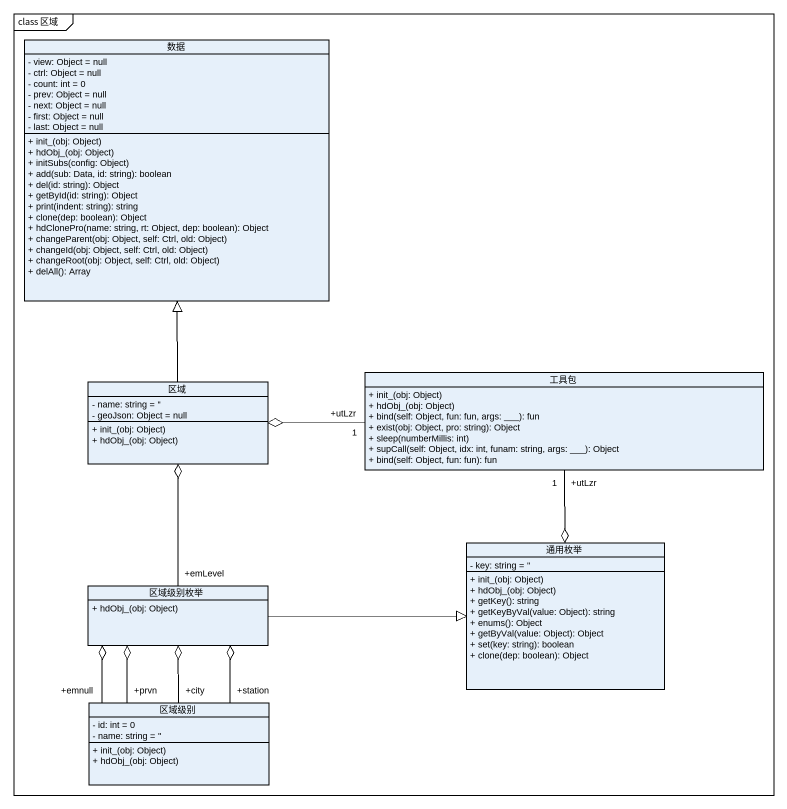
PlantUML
@startuml
mainframe class 区域
hide circle
hide empty members
skinparam classAttributeIconSize 0
class 数据 {
  - view: Object = null
  - ctrl: Object = null
  - count: int = 0
  - prev: Object = null
  - next: Object = null
  - first: Object = null
  - last: Object = null
  + init_(obj: Object)
  + hdObj_(obj: Object)
  + initSubs(config: Object)
  + add(sub: Data, id: string): boolean
  + del(id: string): Object
  + getById(id: string): Object
  + print(indent: string): string
  + clone(dep: boolean): Object
  + hdClonePro(name: string, rt: Object, dep: boolean): Object
  + changeParent(obj: Object, self: Ctrl, old: Object)
  + changeId(obj: Object, self: Ctrl, old: Object)
  + changeRoot(obj: Object, self: Ctrl, old: Object)
  + delAll(): Array
}
class 区域 {
  - name: string = ''
  - geoJson: Object = null
  + init_(obj: Object)
  + hdObj_(obj: Object)
}
class 工具包 {
  + init_(obj: Object)
  + hdObj_(obj: Object)
  + bind(self: Object, fun: fun, args: ___): fun
  + exist(obj: Object, pro: string): Object
  + sleep(numberMillis: int)
  + supCall(self: Object, idx: int, funam: string, args: ___): Object
  + bind(self: Object, fun: fun): fun
}
class 通用枚举 {
  - key: string = ''
  + init_(obj: Object)
  + hdObj_(obj: Object)
  + getKey(): string
  + getKeyByVal(value: Object): string
  + enums(): Object
  + getByVal(value: Object): Object
  + set(key: string): boolean
  + clone(dep: boolean): Object
}
class 区域级别枚举 {
  + hdObj_(obj: Object)
}
class 区域级别 {
  - id: int = 0
  - name: string = ''
  + init_(obj: Object)
  + hdObj_(obj: Object)
}
区域 -up-|> 数据
工具包 "+utLzr\n1" -left-o 区域
工具包 "+utLzr\n1" --o 通用枚举
区域级别枚举 "+emLevel" -up-o 区域
区域级别枚举 -right-|> 通用枚举
区域级别 "+emnull" -up-o 区域级别枚举
区域级别 "+prvn" -up-o 区域级别枚举
区域级别 "+city" -up-o 区域级别枚举
区域级别 "+station" -up-o 区域级别枚举
@enduml
